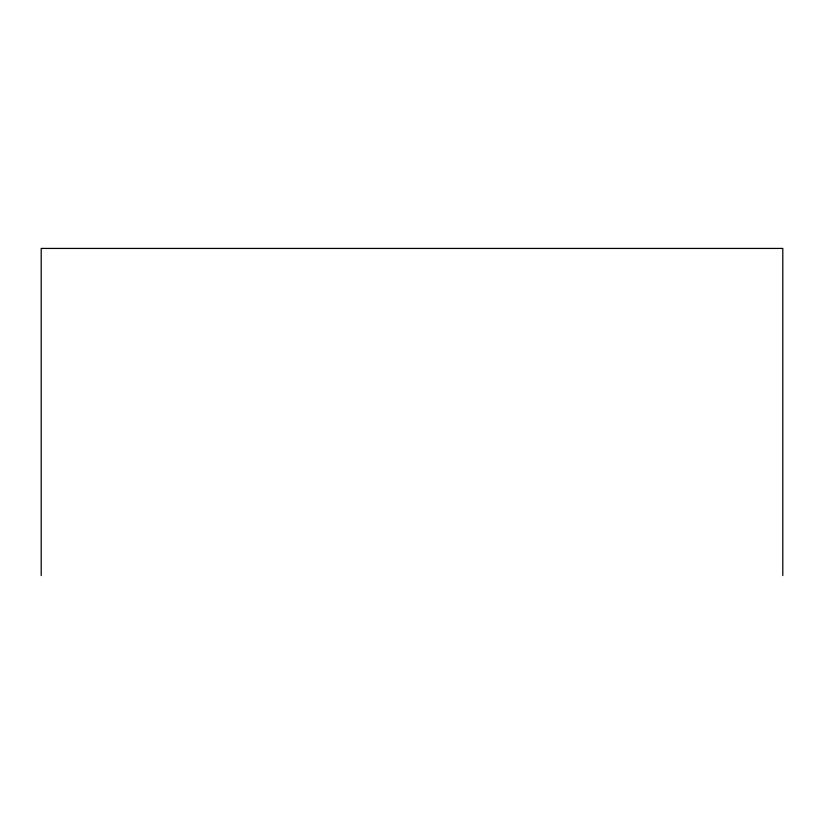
<?xml version="1.0" encoding="UTF-8"?>
<svg xmlns="http://www.w3.org/2000/svg" width="824" height="824" viewBox="0 0 824 824"><rect width="100%" height="100%" fill="white"/><g stroke="black" fill="none" stroke-linecap="round" stroke-linejoin="round"><path stroke-width="1.24" d="M782.8 575.574L782.8 248.426L41.2 248.426L41.2 575.574"/></g></svg>
